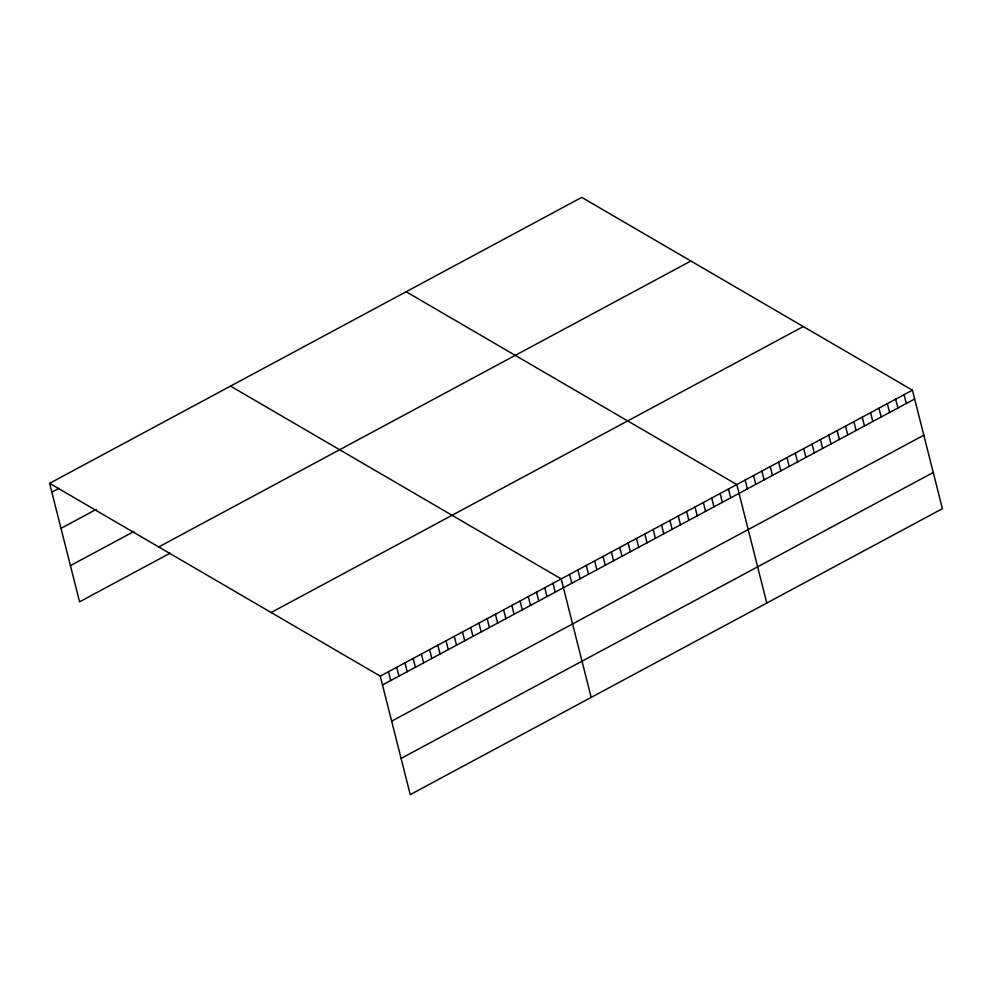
<?xml version="1.0" encoding="UTF-8"?>
<svg xmlns="http://www.w3.org/2000/svg" width="992" height="992" viewBox="0 0 992 992"><rect width="100%" height="100%" fill="white"/><g stroke="black" fill="none" stroke-linecap="round" stroke-linejoin="round"><path stroke-width="1.49" d="M49.6 483.327L581.758 197.383L912.417 390.178L942.4 508.673L410.242 794.617L380.258 676.135L49.6 483.327L79.583 601.822L170.054 553.214M51.832 492.156L58.888 488.374M60.996 528.352L96.236 509.404M70.42 565.626L133.87 531.538M158.72 546.952L690.878 261.008M271.138 612.51L803.297 326.554M380.258 676.135L912.417 390.178M382.49 684.964L914.649 399.007M391.654 721.147L923.812 435.203M401.078 758.434L933.249 472.477M406.15 291.747L736.808 484.542L766.791 603.037M230.528 386.111L561.187 578.906L591.17 697.401M904.059 394.68L906.291 403.508M895.689 399.168L897.921 407.997M887.332 403.657L889.564 412.486M878.962 408.158L881.206 416.987M870.604 412.647L872.836 421.476M862.246 417.136L864.478 425.965M853.876 421.637L856.108 430.466M845.519 426.126L847.751 434.955M837.149 430.627L839.393 439.456M828.791 435.116L831.023 443.945M820.434 439.605L822.666 448.434M812.064 444.106L814.296 452.935M803.706 448.595L805.938 457.424M795.348 453.084L797.58 461.912M786.978 457.585L789.21 466.414M778.621 462.074L780.853 470.902M770.251 466.575L772.483 475.404M761.893 471.064L764.125 479.892M753.536 475.552L755.768 484.381M745.166 480.054L747.398 488.882M728.438 489.044L730.682 497.872M720.08 493.532L722.312 502.361M711.723 498.021L713.955 506.85M703.353 502.522L705.585 511.351M694.995 507.011L697.227 515.84M686.625 511.5L688.87 520.329M678.268 516.001L680.5 524.83M669.91 520.49L672.142 529.319M661.54 524.991L663.772 533.82M653.182 529.48L655.414 538.309M644.812 533.969L647.057 542.798M636.455 538.47L638.687 547.299M628.097 542.959L630.329 551.788M619.727 547.448L621.959 556.276M611.37 551.949L613.602 560.778M603 556.438L605.244 565.266M594.642 560.939L596.874 569.768M586.284 565.428L588.516 574.256M577.914 569.916L580.146 578.745M569.557 574.418L571.789 583.246M552.966 583.333L555.198 592.162M544.744 587.748L546.976 596.576M536.523 592.162L538.755 600.991M528.29 596.589L530.534 605.418M520.068 601.003L522.3 609.832M511.847 605.418L514.079 614.259M503.626 609.844L505.858 618.673M495.392 614.259L497.637 623.088M487.171 618.686L489.403 627.514M478.95 623.1L481.182 631.929M470.729 627.514L472.961 636.343M462.495 631.941L464.74 640.77M454.274 636.356L456.506 645.184M446.053 640.782L448.285 649.611M437.832 645.197L440.064 654.026M429.598 649.611L431.842 658.44M421.377 654.038L423.609 662.867M413.156 658.452L415.388 667.281M404.934 662.879L407.166 671.708M396.701 667.294L398.945 676.122M388.48 671.708L390.712 680.537"/></g></svg>
